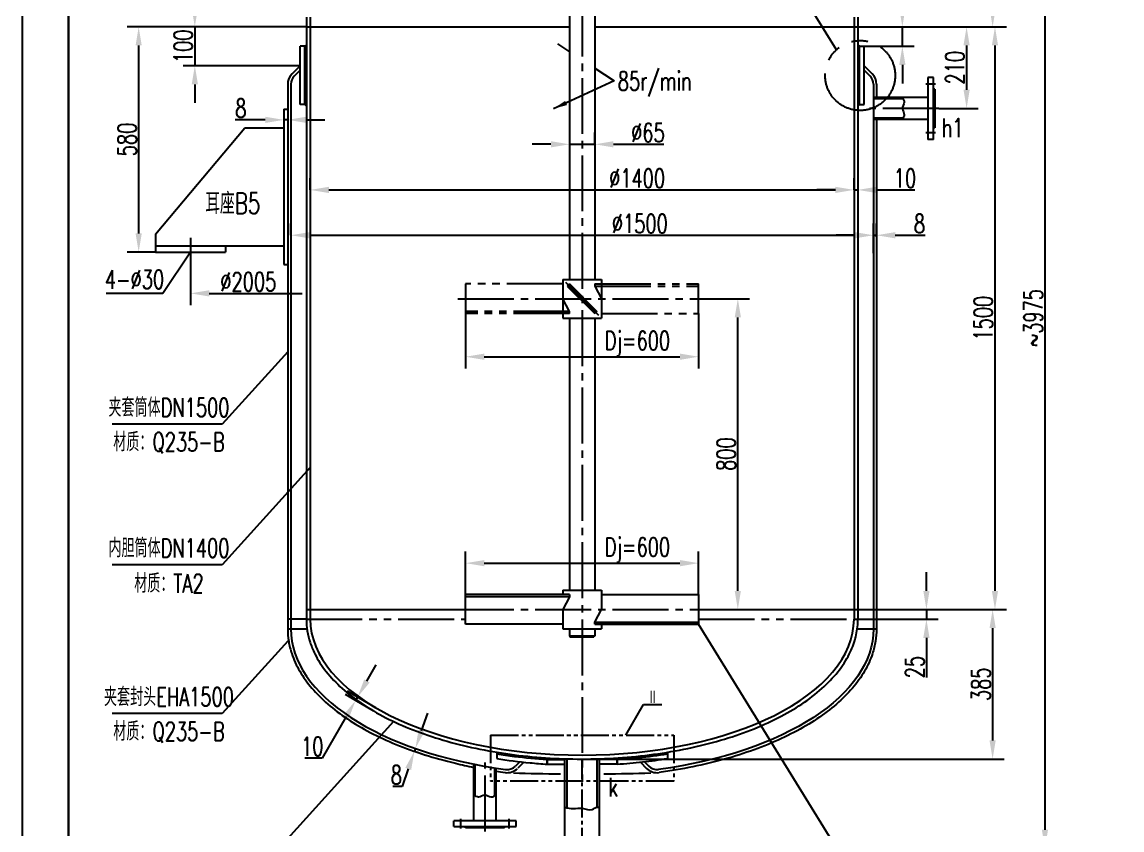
# Model space of a CAD drawing. Header units: millimetres. Extents: x -609 to 19506, y -219 to 17861.
# Drawn here: x 5438 to 8270, y 3017 to 5097 of the extents above; entities that cross this region are included whole.
import ezdxf
from ezdxf.enums import TextEntityAlignment as Align

# ---------------------------------------------------------------- set-up
doc = ezdxf.new("R2010")
doc.units = ezdxf.units.MM
doc.header["$LTSCALE"] = 120
doc.header["$PDMODE"] = 3
for name, pattern in [('CENT1', [3.35, 2.4, -0.3, 0.35, -0.3]), ('CENT2', [0.82, 0.6, -0.07, 0.08, -0.07]), ('CENTER', [1.66, 1.2, -0.15, 0.16, -0.15]), ('PHAN1', [4, 2.4, -0.3, 0.35, -0.3, 0.35, -0.3]), ('PHAN2', [0.97, 0.6, -0.07, 0.08, -0.07, 0.08, -0.07]), ('PHANTOM', [1.97, 1.2, -0.15, 0.16, -0.15, 0.16, -0.15])]:
    doc.linetypes.add(name, pattern=pattern)
for name, color, linetype in [('3', 6, 'Continuous'), ('4', 5, 'Continuous'), ('A', 2, 'Continuous'), ('B', 7, 'Continuous'), ('C', 1, 'CENTER'), ('C1', 1, 'CENT1'), ('C2', 1, 'CENT2'), ('D', 4, 'PHANTOM'), ('D1', 4, 'PHAN1'), ('D2', 4, 'PHAN2')]:
    doc.layers.add(name, color=color, linetype=linetype)
doc.styles.add('HZ', font='txt', dxfattribs={"width": 0.7, "bigfont": 'hztxt'})
doc.dimstyles.new('ISO-25', dxfattribs={"dimtxt": 2.5, "dimasz": 2.5, "dimexe": 1.25, "dimexo": 0.625, "dimtad": 1, "dimdsep": 46, "dimtxsty": 'Standard', "dimcen": 2.5, "dimadec": 0, "dimazin": 0, "dimtfac": 1, "dimtmove": 0, "dimatfit": 3, "dimfxl": 0, "dimarcsym": 0})

# ---------------------------------------------------------------- blocks, each defined once
blk = doc.blocks.new('*D89')
at = {"layer": 'B', "color": 0, "lineweight": -2}
for p, q in [((5883.1, 5132.4), (5883.1, 5180.4)), ((6170.2, 5084.4), (5853.1, 5084.4)), ((5883.1, 5084.4), (5883.1, 4984.4)), ((6154.2, 4984.4), (5853.1, 4984.4)), ((5883.1, 4936.4), (5883.1, 4888.4))]:
    blk.add_line(p, q, dxfattribs=at)
at = {"layer": 'B', "color": 0}
for points in [[(5875.1, 5132.4), (5891.1, 5132.4), (5883.1, 5084.4)], [(5875.1, 4936.4), (5891.1, 4936.4), (5883.1, 4984.4)]]:
    blk.add_solid(points, dxfattribs=at)
at = {"layer": 'Defpoints', "color": 0}
for p in [(6170.2, 5084.4), (5883.1, 4984.4), (6154.2, 4984.4)]:
    blk.add_point(p, dxfattribs=at)
at = {"layer": 'B', "color": 0, "insert": (5853.1, 5034.4), "char_height": 48, "attachment_point": 5, "rotation": 90, "style": 'HZ'}
blk.add_mtext('100', dxfattribs=at)
blk = doc.blocks.new('*D82')
at = {"layer": 'B', "color": 0, "lineweight": -2}
for p, q in [((7200.2, 4384.4), (7311.1, 4384.4)), ((7281.1, 3632.4), (7281.1, 4336.4)), ((7200.2, 3584.4), (7311.1, 3584.4))]:
    blk.add_line(p, q, dxfattribs=at)
at = {"layer": 'B', "color": 0}
for points in [[(7273.1, 4336.4), (7289.1, 4336.4), (7281.1, 4384.4)], [(7273.1, 3632.4), (7289.1, 3632.4), (7281.1, 3584.4)]]:
    blk.add_solid(points, dxfattribs=at)
at = {"layer": 'Defpoints', "color": 0}
for p in [(7200.2, 4384.4), (7281.1, 4384.4), (7200.2, 3584.4)]:
    blk.add_point(p, dxfattribs=at)
at = {"layer": 'B', "color": 0, "insert": (7251.1, 3984.4), "char_height": 48, "attachment_point": 5, "rotation": 90, "style": 'HZ'}
blk.add_mtext('800', dxfattribs=at)
blk = doc.blocks.new('*D83')
at = {"layer": 'B', "color": 0, "lineweight": -2}
for p, q in [((6005.2, 5084.4), (5708.5, 5084.4)), ((5738.5, 5036.4), (5738.5, 4552.4)), ((5782.2, 4504.4), (5708.5, 4504.4))]:
    blk.add_line(p, q, dxfattribs=at)
at = {"layer": 'B', "color": 0}
for points in [[(5730.5, 5036.4), (5746.5, 5036.4), (5738.5, 5084.4)], [(5730.5, 4552.4), (5746.5, 4552.4), (5738.5, 4504.4)]]:
    blk.add_solid(points, dxfattribs=at)
at = {"layer": 'Defpoints', "color": 0}
for p in [(6005.2, 5084.4), (5738.5, 4504.4), (5782.2, 4504.4)]:
    blk.add_point(p, dxfattribs=at)
at = {"layer": 'B', "color": 0, "insert": (5708.5, 4794.4), "char_height": 48, "attachment_point": 5, "rotation": 90, "style": 'HZ'}
blk.add_mtext('580', dxfattribs=at)
blk = doc.blocks.new('*D84')
at = {"layer": 'B', "color": 0, "lineweight": -2}
for p, q in [((7590.2, 5084.4), (7900.1, 5084.4)), ((7870.1, 5036.4), (7870.1, 4922.4)), ((7798.2, 4874.4), (7900.1, 4874.4))]:
    blk.add_line(p, q, dxfattribs=at)
at = {"layer": 'B', "color": 0}
for points in [[(7862.1, 5036.4), (7878.1, 5036.4), (7870.1, 5084.4)], [(7862.1, 4922.4), (7878.1, 4922.4), (7870.1, 4874.4)]]:
    blk.add_solid(points, dxfattribs=at)
at = {"layer": 'Defpoints', "color": 0}
for p in [(7590.2, 5084.4), (7798.2, 4874.4), (7870.1, 4874.4)]:
    blk.add_point(p, dxfattribs=at)
at = {"layer": 'B', "color": 0, "insert": (7840.1, 4979.4), "char_height": 48, "attachment_point": 5, "rotation": 90, "style": 'HZ'}
blk.add_mtext('210', dxfattribs=at)
blk = doc.blocks.new('*D86')
at = {"layer": 'B', "color": 0, "lineweight": -2}
for p, q in [((6580.2, 3622.6), (6580.2, 3733.7)), ((7180.2, 3622.6), (7180.2, 3733.7)), ((6628.2, 3703.7), (7132.2, 3703.7))]:
    blk.add_line(p, q, dxfattribs=at)
at = {"layer": 'B', "color": 0}
for points in [[(6628.2, 3711.7), (6628.2, 3695.7), (6580.2, 3703.7)], [(7132.2, 3711.7), (7132.2, 3695.7), (7180.2, 3703.7)]]:
    blk.add_solid(points, dxfattribs=at)
at = {"layer": 'Defpoints', "color": 0}
for p in [(7180.2, 3703.7), (6580.2, 3622.6), (7180.2, 3622.6)]:
    blk.add_point(p, dxfattribs=at)
at = {"layer": 'B', "color": 0, "insert": (7022.5, 3737.3), "char_height": 48, "attachment_point": 5, "style": 'HZ'}
blk.add_mtext('Dj=600', dxfattribs=at)
blk = doc.blocks.new('*D54')
at = {"layer": 'B', "color": 0, "lineweight": -2}
for p, q in [((6580.2, 4346.2), (6580.2, 4205.1)), ((7180.2, 4346.2), (7180.2, 4205.1)), ((6628.2, 4235.1), (7132.2, 4235.1))]:
    blk.add_line(p, q, dxfattribs=at)
at = {"layer": 'B', "color": 0}
for points in [[(6628.2, 4243.1), (6628.2, 4227.1), (6580.2, 4235.1)], [(7132.2, 4243.1), (7132.2, 4227.1), (7180.2, 4235.1)]]:
    blk.add_solid(points, dxfattribs=at)
at = {"layer": 'Defpoints', "color": 0}
for p in [(6580.2, 4346.2), (7180.2, 4346.2), (7180.2, 4235.1)]:
    blk.add_point(p, dxfattribs=at)
at = {"layer": 'B', "color": 0, "insert": (7022.5, 4268.6), "char_height": 48, "attachment_point": 5, "style": 'HZ'}
blk.add_mtext('Dj=600', dxfattribs=at)
blk = doc.blocks.new('*D87')
at = {"layer": 'B', "color": 0, "lineweight": -2}
for p, q in [((6180.2, 4664.6), (6180.2, 4694.6)), ((7580.2, 4664.6), (7580.2, 4694.6)), ((6228.2, 4664.6), (7532.2, 4664.6))]:
    blk.add_line(p, q, dxfattribs=at)
at = {"layer": 'B', "color": 0}
for points in [[(6228.2, 4672.6), (6228.2, 4656.6), (6180.2, 4664.6)], [(7532.2, 4672.6), (7532.2, 4656.6), (7580.2, 4664.6)]]:
    blk.add_solid(points, dxfattribs=at)
at = {"layer": 'Defpoints', "color": 0}
for p in [(6180.2, 4664.6), (7580.2, 4664.6), (7580.2, 4664.6)]:
    blk.add_point(p, dxfattribs=at)
at = {"layer": 'B', "color": 0, "insert": (7021.8, 4694.6), "char_height": 48, "attachment_point": 5, "style": 'HZ'}
blk.add_mtext('%%c1400', dxfattribs=at)
blk = doc.blocks.new('*D55')
at = {"layer": 'B', "color": 0, "lineweight": -2}
for p, q in [((6130.2, 4547.9), (6130.2, 4577.9)), ((7630.2, 4547.9), (7630.2, 4577.9)), ((6178.2, 4547.9), (7582.2, 4547.9))]:
    blk.add_line(p, q, dxfattribs=at)
at = {"layer": 'B', "color": 0}
for points in [[(6178.2, 4555.9), (6178.2, 4539.9), (6130.2, 4547.9)], [(7582.2, 4555.9), (7582.2, 4539.9), (7630.2, 4547.9)]]:
    blk.add_solid(points, dxfattribs=at)
at = {"layer": 'Defpoints', "color": 0}
for p in [(6130.2, 4547.9), (7630.2, 4547.9), (7630.2, 4547.9)]:
    blk.add_point(p, dxfattribs=at)
at = {"layer": 'B', "color": 0, "insert": (7028.7, 4577.9), "char_height": 48, "attachment_point": 5, "style": 'HZ'}
blk.add_mtext('%%c1500', dxfattribs=at)
blk = doc.blocks.new('*D56')
at = {"layer": 'B', "color": 0, "lineweight": -2}
for p, q in [((7630.2, 4501.8), (7630.2, 4577.9)), ((7638.2, 4543.5), (7638.2, 4577.9)), ((7582.2, 4547.9), (7534.2, 4547.9)), ((7630.2, 4547.9), (7638.2, 4547.9)), ((7686.2, 4547.9), (7763.7, 4547.9))]:
    blk.add_line(p, q, dxfattribs=at)
at = {"layer": 'B', "color": 0}
for points in [[(7582.2, 4555.9), (7582.2, 4539.9), (7630.2, 4547.9)], [(7686.2, 4555.9), (7686.2, 4539.9), (7638.2, 4547.9)]]:
    blk.add_solid(points, dxfattribs=at)
at = {"layer": 'Defpoints', "color": 0}
for p in [(7638.2, 4547.9), (7638.2, 4543.5), (7630.2, 4501.8)]:
    blk.add_point(p, dxfattribs=at)
at = {"layer": 'B', "color": 0, "insert": (7748.9, 4577.9), "char_height": 48, "attachment_point": 5, "style": 'HZ'}
blk.add_mtext('8', dxfattribs=at)
blk = doc.blocks.new('*D88')
at = {"layer": 'B', "color": 0, "lineweight": -2}
for p, q in [((7900.1, 5084.4), (7973.1, 5084.4)), ((7943.1, 5036.4), (7943.1, 3632.4)), ((7590.2, 3584.4), (7973.1, 3584.4))]:
    blk.add_line(p, q, dxfattribs=at)
at = {"layer": 'B', "color": 0}
for points in [[(7935.1, 5036.4), (7951.1, 5036.4), (7943.1, 5084.4)], [(7935.1, 3632.4), (7951.1, 3632.4), (7943.1, 3584.4)]]:
    blk.add_solid(points, dxfattribs=at)
at = {"layer": 'Defpoints', "color": 0}
for p in [(7900.1, 5084.4), (7590.2, 3584.4), (7943.1, 3584.4)]:
    blk.add_point(p, dxfattribs=at)
at = {"layer": 'B', "color": 0, "insert": (7913.1, 4334.4), "char_height": 48, "attachment_point": 5, "rotation": 90, "style": 'HZ'}
blk.add_mtext('1500', dxfattribs=at)
blk = doc.blocks.new('*D72')
at = {"layer": 'B', "color": 0, "lineweight": -2}
for p, q in [((6880.2, 5475.4), (7967.1, 5475.4)), ((7937.1, 5132.4), (7937.1, 5427.4)), ((7590.2, 5084.4), (7967.1, 5084.4))]:
    blk.add_line(p, q, dxfattribs=at)
at = {"layer": 'B', "color": 0}
for points in [[(7929.1, 5427.4), (7945.1, 5427.4), (7937.1, 5475.4)], [(7929.1, 5132.4), (7945.1, 5132.4), (7937.1, 5084.4)]]:
    blk.add_solid(points, dxfattribs=at)
at = {"layer": 'Defpoints', "color": 0}
for p in [(6880.2, 5475.4), (7937.1, 5475.4), (7590.2, 5084.4)]:
    blk.add_point(p, dxfattribs=at)
at = {"layer": 'B', "color": 0, "insert": (7907.1, 5279.9), "char_height": 48, "attachment_point": 5, "rotation": 90, "style": 'HZ'}
blk.add_mtext('391', dxfattribs=at)
blk = doc.blocks.new('*D73')
at = {"layer": 'B', "color": 0, "lineweight": -2}
for p, q in [((7590.2, 3584.4), (7967.1, 3584.4)), ((7937.1, 3536.4), (7937.1, 3247.4)), ((6880.2, 3199.4), (7967.1, 3199.4))]:
    blk.add_line(p, q, dxfattribs=at)
at = {"layer": 'B', "color": 0}
for points in [[(7929.1, 3536.4), (7945.1, 3536.4), (7937.1, 3584.4)], [(7929.1, 3247.4), (7945.1, 3247.4), (7937.1, 3199.4)]]:
    blk.add_solid(points, dxfattribs=at)
at = {"layer": 'Defpoints', "color": 0}
for p in [(7590.2, 3584.4), (6880.2, 3199.4), (7937.1, 3199.4)]:
    blk.add_point(p, dxfattribs=at)
at = {"layer": 'B', "color": 0, "insert": (7907.1, 3391.9), "char_height": 48, "attachment_point": 5, "rotation": 90, "style": 'HZ'}
blk.add_mtext('385', dxfattribs=at)
blk = doc.blocks.new('*D74')
at = {"layer": 'B', "color": 0, "lineweight": -2}
for p, q in [((7766.6, 3632.4), (7766.6, 3680.4)), ((7596.2, 3584.4), (7796.6, 3584.4)), ((7766.6, 3584.4), (7766.6, 3559.4)), ((7638.2, 3559.4), (7796.6, 3559.4)), ((7766.6, 3511.4), (7766.6, 3409.1))]:
    blk.add_line(p, q, dxfattribs=at)
at = {"layer": 'B', "color": 0}
for points in [[(7758.6, 3632.4), (7774.6, 3632.4), (7766.6, 3584.4)], [(7758.6, 3511.4), (7774.6, 3511.4), (7766.6, 3559.4)]]:
    blk.add_solid(points, dxfattribs=at)
at = {"layer": 'Defpoints', "color": 0}
for p in [(7596.2, 3584.4), (7638.2, 3559.4), (7766.6, 3559.4)]:
    blk.add_point(p, dxfattribs=at)
at = {"layer": 'B', "color": 0, "insert": (7736.6, 3436.2), "char_height": 48, "attachment_point": 5, "rotation": 90, "style": 'HZ'}
blk.add_mtext('25', dxfattribs=at)
blk = doc.blocks.new('*D77')
at = {"layer": 'B', "color": 0, "lineweight": -2}
for p, q in [((6326.2, 3400.3), (6350.3, 3441.8)), ((6349.2, 3331.4), (6276.1, 3373.9)), ((6344.2, 3322.7), (6271.1, 3365.3)), ((6302, 3358.8), (6297, 3350.2)), ((6272.8, 3308.7), (6210.6, 3201.9)), ((6210.6, 3201.9), (6166.1, 3201.9))]:
    blk.add_line(p, q, dxfattribs=at)
at = {"layer": 'B', "color": 0}
for points in [[(6319.2, 3404.3), (6333.1, 3396.3), (6302, 3358.8)], [(6265.9, 3312.7), (6279.7, 3304.7), (6297, 3350.2)]]:
    blk.add_solid(points, dxfattribs=at)
at = {"layer": 'Defpoints', "color": 0}
for p in [(6297, 3350.2), (6344.2, 3322.7), (6349.2, 3331.4)]:
    blk.add_point(p, dxfattribs=at)
at = {"layer": 'B', "color": 0, "insert": (6185.3, 3231.9), "char_height": 48, "attachment_point": 5, "style": 'HZ'}
blk.add_mtext('10', dxfattribs=at)
blk = doc.blocks.new('*D78')
at = {"layer": 'B', "color": 0, "lineweight": -2}
for p, q in [((6466.8, 3272.2), (6482.6, 3317.5)), ((6451, 3226.9), (6448.3, 3219.3)), ((6448.3, 3219.3), (6476.7, 3209.5)), ((6451, 3226.9), (6479.3, 3217)), ((6432.5, 3174), (6416.7, 3128.7)), ((6416.7, 3128.7), (6393.3, 3128.7))]:
    blk.add_line(p, q, dxfattribs=at)
at = {"layer": 'B', "color": 0}
for points in [[(6459.2, 3274.8), (6474.3, 3269.6), (6451, 3226.9)], [(6425, 3176.7), (6440.1, 3171.4), (6448.3, 3219.3)]]:
    blk.add_solid(points, dxfattribs=at)
at = {"layer": 'Defpoints', "color": 0}
for p in [(6448.3, 3219.3), (6448.3, 3219.3), (6451, 3226.9)]:
    blk.add_point(p, dxfattribs=at)
at = {"layer": 'B', "color": 0, "insert": (6402, 3158.7), "char_height": 48, "attachment_point": 5, "style": 'HZ'}
blk.add_mtext('8', dxfattribs=at)
blk = doc.blocks.new('*D79')
at = {"layer": 'B', "color": 0, "lineweight": -2}
for p, q in [((6112.2, 4872.4), (6112.2, 4815)), ((6122.2, 4872.4), (6122.2, 4815)), ((6064.2, 4845), (5986.8, 4845)), ((6122.2, 4845), (6112.2, 4845)), ((6170.2, 4845), (6218.2, 4845))]:
    blk.add_line(p, q, dxfattribs=at)
at = {"layer": 'B', "color": 0}
for points in [[(6064.2, 4853), (6064.2, 4837), (6112.2, 4845)], [(6170.2, 4853), (6170.2, 4837), (6122.2, 4845)]]:
    blk.add_solid(points, dxfattribs=at)
at = {"layer": 'Defpoints', "color": 0}
for p in [(6112.2, 4872.4), (6122.2, 4872.4), (6122.2, 4845)]:
    blk.add_point(p, dxfattribs=at)
at = {"layer": 'B', "color": 0, "insert": (6001.5, 4875), "char_height": 48, "attachment_point": 5, "style": 'HZ'}
blk.add_mtext('8', dxfattribs=at)
blk = doc.blocks.new('*D53')
at = {"layer": 'B', "color": 0, "lineweight": -2}
for p, q in [((6912.7, 4782), (6912.7, 4812)), ((6799.7, 4782), (6751.7, 4782)), ((6847.7, 4783.4), (6847.7, 4752)), ((6847.7, 4782), (6912.7, 4782)), ((6960.7, 4782), (7090.4, 4782))]:
    blk.add_line(p, q, dxfattribs=at)
at = {"layer": 'B', "color": 0}
for points in [[(6799.7, 4790), (6799.7, 4774), (6847.7, 4782)], [(6960.7, 4790), (6960.7, 4774), (6912.7, 4782)]]:
    blk.add_solid(points, dxfattribs=at)
at = {"layer": 'Defpoints', "color": 0}
for p in [(6847.7, 4783.4), (6912.7, 4782), (6912.7, 4782)]:
    blk.add_point(p, dxfattribs=at)
at = {"layer": 'B', "color": 0, "insert": (7049.6, 4812), "char_height": 48, "attachment_point": 5, "style": 'HZ'}
blk.add_mtext('%%C65', dxfattribs=at)
blk = doc.blocks.new('*D51')
at = {"layer": 'B', "color": 0, "lineweight": -2}
for p, q in [((6970.9, 6659), (8101.8, 6659)), ((8071.8, 6611), (8071.8, 3017.4)), ((6946.2, 2969.4), (8101.8, 2969.4))]:
    blk.add_line(p, q, dxfattribs=at)
at = {"layer": 'B', "color": 0}
for points in [[(8063.8, 6611), (8079.8, 6611), (8071.8, 6659)], [(8063.8, 3017.4), (8079.8, 3017.4), (8071.8, 2969.4)]]:
    blk.add_solid(points, dxfattribs=at)
at = {"layer": 'Defpoints', "color": 0}
for p in [(6970.9, 6659), (6946.2, 2969.4), (8071.8, 2969.4)]:
    blk.add_point(p, dxfattribs=at)
at = {"layer": 'B', "color": 0, "insert": (8041.8, 4334.4), "char_height": 48, "attachment_point": 5, "rotation": 90, "style": 'HZ'}
blk.add_mtext('~3975', dxfattribs=at)
blk = doc.blocks.new('*D70')
at = {"layer": 'B', "color": 0, "lineweight": -2}
for p, q in [((7580.2, 4694.6), (7580.2, 4634.6)), ((7590.2, 4694.6), (7590.2, 4634.6)), ((7532.2, 4664.6), (7484.2, 4664.6)), ((7580.2, 4664.6), (7590.2, 4664.6)), ((7638.2, 4664.6), (7736.8, 4664.6))]:
    blk.add_line(p, q, dxfattribs=at)
at = {"layer": 'B', "color": 0}
for points in [[(7532.2, 4672.6), (7532.2, 4656.6), (7580.2, 4664.6)], [(7638.2, 4672.6), (7638.2, 4656.6), (7590.2, 4664.6)]]:
    blk.add_solid(points, dxfattribs=at)
at = {"layer": 'Defpoints', "color": 0}
for p in [(7580.2, 4694.6), (7590.2, 4694.6), (7590.2, 4664.6)]:
    blk.add_point(p, dxfattribs=at)
at = {"layer": 'B', "color": 0, "insert": (7711.5, 4694.6), "char_height": 48, "attachment_point": 5, "style": 'HZ'}
blk.add_mtext('10', dxfattribs=at)
blk = doc.blocks.new('*D50')
at = {"layer": 'B', "color": 0, "lineweight": -2}
for p, q in [((7704.7, 5132.4), (7704.7, 5234.7)), ((7590.2, 5084.4), (7734.7, 5084.4)), ((7704.7, 5034.4), (7704.7, 5084.4)), ((7606.2, 5034.4), (7734.7, 5034.4)), ((7704.7, 4986.4), (7704.7, 4938.4))]:
    blk.add_line(p, q, dxfattribs=at)
at = {"layer": 'B', "color": 0}
for points in [[(7696.7, 5132.4), (7712.7, 5132.4), (7704.7, 5084.4)], [(7696.7, 4986.4), (7712.7, 4986.4), (7704.7, 5034.4)]]:
    blk.add_solid(points, dxfattribs=at)
at = {"layer": 'Defpoints', "color": 0}
for p in [(7590.2, 5084.4), (7606.2, 5034.4), (7704.7, 5034.4)]:
    blk.add_point(p, dxfattribs=at)
at = {"layer": 'B', "color": 0, "insert": (7674.7, 5207.5), "char_height": 48, "attachment_point": 5, "rotation": 90, "style": 'HZ'}
blk.add_mtext('50', dxfattribs=at)

msp = doc.modelspace()

# ---------------------------------------------------------------- hatches: boundary and pattern name
at = {"layer": 'B'}
for points in [[(6166.094, 5034.392), (6170.233, 5034.392), (6170.233, 5038.531)], [(7594.372, 5034.392), (7590.233, 5034.392), (7590.233, 5038.531)], [(6166.094, 4884.392), (6170.233, 4884.392), (6170.233, 4880.253)], [(7594.372, 4884.392), (7590.233, 4884.392), (7590.233, 4880.253)]]:
    msp.add_hatch(color=256, dxfattribs=at).paths.add_polyline_path(points)

# ---------------------------------------------------------------- linework, layer by layer
at = {"color": 0, "linetype": 'ByBlock'}
msp.add_line((6962.641, 4945.134), (6806.483, 4873.605), dxfattribs=at)
msp.add_solid([(6836.504, 4893.91), (6841.467, 4883.076), (6806.483, 4873.605)], dxfattribs=at)
at = {"layer": '3'}
msp.add_lwpolyline([(5438.137, 7128), (5438.137, 0), (10478.137, 0), (10478.137, 7128)], close=True, dxfattribs=at)
at = {"layer": '4', "const_width": 6}
msp.add_lwpolyline([(5558.137, 7008), (5558.137, 120), (10358.137, 120), (10358.137, 7008)], close=True, dxfattribs=at)
at = {"layer": 'A'}
for p, q in [((6847.733, 5508.582), (6847.733, 4434.392)), ((6912.733, 5508.086), (6912.733, 4434.392)), ((6170.233, 5109.392), (6170.233, 3559.392)), ((6180.233, 5109.392), (6180.233, 3559.392)), ((7580.233, 5109.392), (7580.233, 3559.392)), ((7590.233, 5109.392), (7590.233, 3559.392)), ((6170.233, 5084.392), (6847.733, 5084.392)), ((6912.733, 5084.392), (7590.233, 5084.392)), ((6170.233, 5034.392), (6154.233, 5034.392)), ((6154.233, 4884.392), (6154.233, 5034.392)), ((6166.233, 4884.392), (6166.233, 5034.392)), ((7590.233, 5034.392), (7606.233, 5034.392)), ((7594.233, 4884.392), (7594.233, 5034.392)), ((7606.233, 4884.392), (7606.233, 5034.392)), ((6154.233, 4984.392), (6133.363, 4963.522)), ((6154.233, 4973.078), (6139.02, 4957.865)), ((6154.233, 4973.078), (6139.02, 4957.865)), ((7606.233, 4984.392), (7627.103, 4963.522)), ((7606.233, 4973.078), (7621.446, 4957.865)), ((6122.233, 4936.652), (6122.233, 3534.392)), ((6130.233, 4936.652), (6130.233, 3534.392)), ((7630.233, 4936.652), (7630.233, 3534.392)), ((7638.233, 4936.652), (7638.233, 4902.892)), ((7770.233, 4954.392), (7770.233, 4794.392)), ((7785.233, 4954.392), (7770.233, 4954.392)), ((7785.233, 4794.392), (7785.233, 4954.392)), ((7770.233, 4902.892), (7630.233, 4902.892)), ((7788.233, 4924.392), (7785.233, 4924.392)), ((7788.233, 4924.392), (7788.233, 4824.392)), ((6112.233, 4872.392), (6112.233, 4472.392)), ((6112.233, 4872.392), (6122.233, 4872.392)), ((6170.233, 4884.392), (6154.233, 4884.392)), ((7590.233, 4884.392), (7606.233, 4884.392)), ((7706.518, 4899.392), (7630.233, 4899.392)), ((7706.608, 4849.392), (7630.233, 4849.392)), ((7770.233, 4845.892), (7630.233, 4845.892)), ((7638.233, 4845.892), (7638.233, 3534.392)), ((5782.233, 4550.392), (6012.233, 4824.392)), ((6012.233, 4824.392), (6112.233, 4824.392)), ((7788.233, 4824.392), (7785.233, 4824.392)), ((7785.233, 4794.392), (7770.233, 4794.392)), ((5782.233, 4550.392), (5782.233, 4504.392)), ((5782.233, 4520.392), (6112.233, 4520.392)), ((5782.233, 4504.392), (5962.233, 4504.392)), ((5962.233, 4520.392), (5962.233, 4504.392)), ((6112.233, 4472.392), (6122.233, 4472.392)), ((6830.233, 4434.392), (6830.233, 4334.392)), ((6830.233, 4434.392), (6930.233, 4434.392)), ((6847.706, 4422.576), (6842.049, 4416.919)), ((6847.706, 4422.576), (6918.417, 4351.865)), ((6930.233, 4434.392), (6930.233, 4334.392)), ((6842.049, 4416.919), (6912.76, 4346.208)), ((6830.233, 4334.392), (6930.233, 4334.392)), ((6847.733, 4334.392), (6847.733, 3634.392)), ((6912.733, 4334.392), (6912.733, 3634.392)), ((6918.417, 4351.865), (6912.76, 4346.208)), ((6830.233, 3634.392), (6830.233, 3622.576)), ((6830.233, 3634.392), (6930.233, 3634.392)), ((6930.233, 3634.392), (6930.233, 3584.392)), ((6847.706, 3622.576), (6580.233, 3622.576)), ((6580.233, 3546.208), (6580.233, 3622.576)), ((6847.706, 3616.919), (6580.233, 3616.919)), ((6847.706, 3616.919), (6830.233, 3584.392)), ((6847.706, 3622.576), (6847.706, 3616.919)), ((6930.233, 3622.576), (7180.233, 3622.576)), ((7180.233, 3622.576), (7180.233, 3546.208)), ((6170.233, 3584.392), (6580.233, 3584.392)), ((6830.233, 3584.392), (6830.233, 3534.392)), ((6912.76, 3551.865), (6930.233, 3584.392)), ((7180.233, 3584.392), (7590.233, 3584.392)), ((6170.233, 3559.392), (6122.233, 3559.392)), ((6830.233, 3546.208), (6580.233, 3546.208)), ((6912.76, 3551.865), (7180.233, 3551.865)), ((6912.76, 3546.208), (6912.76, 3551.865)), ((6912.76, 3546.208), (7180.233, 3546.208)), ((6930.233, 3546.208), (6930.233, 3534.392)), ((7590.233, 3559.392), (7638.233, 3559.392)), ((6830.233, 3534.392), (6930.233, 3534.392)), ((6847.733, 3534.392), (6847.733, 3516.392)), ((6847.733, 3516.392), (6849.733, 3514.392)), ((6847.733, 3516.392), (6912.733, 3516.392)), ((6849.733, 3514.392), (6910.733, 3514.392)), ((6912.733, 3516.392), (6910.733, 3514.392)), ((6912.733, 3534.392), (6912.733, 3516.392)), ((6660.233, 3216.992), (6660.233, 3200.781)), ((6790.233, 3202.276), (6790.233, 3186.244)), ((6970.233, 3202.276), (6970.233, 3186.244)), ((7100.233, 3216.994), (7100.233, 3200.781)), ((6601.733, 3040.715), (6601.733, 3186.205)), ((6605.233, 3104.341), (6605.233, 3185.51)), ((6630.233, 3172.715), (6630.233, 3172.715)), ((6655.233, 3104.431), (6655.233, 3176.665)), ((6658.733, 3040.715), (6658.733, 3176.119)), ((6720.053, 3192.504), (6708.606, 3181.057)), ((6730.233, 3191.37), (6714.489, 3175.626)), ((6790.233, 3186.244), (6790.233, 3199.392)), ((6790.233, 3198.268), (6835.733, 3198.268)), ((6790.233, 3186.244), (6835.733, 3186.244)), ((6835.733, 2989.392), (6835.733, 3199.392)), ((6841.733, 3073.849), (6841.733, 3199.392)), ((6918.733, 3075.234), (6918.733, 3199.392)), ((6924.733, 2989.392), (6924.733, 3199.392)), ((6970.233, 3198.267), (6924.733, 3198.268)), ((6970.233, 3186.244), (6924.733, 3186.244)), ((6970.233, 3186.244), (6970.233, 3199.392)), ((7030.233, 3191.369), (7046.203, 3175.4)), ((7040.413, 3192.504), (7051.86, 3181.057)), ((6710.233, 3040.715), (6550.233, 3040.715)), ((6550.233, 3025.715), (6550.233, 3040.715)), ((6710.233, 3025.715), (6710.233, 3040.715)), ((6550.233, 3025.715), (6710.233, 3025.715)), ((6580.233, 3022.715), (6580.233, 3025.715)), ((6680.233, 3022.715), (6580.233, 3022.715)), ((6680.233, 3022.715), (6680.233, 3025.715))]:
    msp.add_line(p, q, dxfattribs=at)
for centre, radius, start, end in [((6160.233, 4936.652), 38, 135, 180), ((6160.233, 4936.652), 30, 135, 180), ((7600.233, 4936.652), 30, 360, 45), ((7600.233, 4936.652), 38, 0, 45), ((6687.393, 3202.27), 38, 262.253811, 315), ((6687.393, 3202.27), 30, 262.253811, 315), ((7073.073, 3202.27), 38, 225, 277.746189), ((7073.073, 3202.27), 30, 225, 277.746189), ((6829.007, 6862.729), 3701.235, 268.060444, 269.930862), ((6931.46, 6862.729), 3701.235, 270.069138, 271.939556)]:
    msp.add_arc(centre, radius, start, end, dxfattribs=at)
for centre, major_axis, end_param in [((6880.233, 3559.392), (-700, 0), 3.14159265), ((6880.233, 3534.392), (-750, 0), 1.30517238)]:
    msp.add_ellipse(centre, major_axis=major_axis, ratio=0.5, start_param=0, end_param=end_param, dxfattribs=at)
at = {"layer": 'A', "extrusion": (0, 0, -1)}
msp.add_ellipse((6880.233, 3534.392), major_axis=(750, 0), ratio=0.5, start_param=0, end_param=1.30517238, dxfattribs=at)
at = {"layer": 'A'}
for points, knots in [([(6170.233, 3559.392), (6170.233, 3549.355), (6171.051, 3539.318), (6174.31, 3519.341), (6176.75, 3509.401), (6183.219, 3489.707), (6187.246, 3479.953), (6199.854, 3454.647), (6209.706, 3439.309), (6233.242, 3409.562), (6246.926, 3395.151), (6277.854, 3367.458), (6295.098, 3354.175), (6332.839, 3328.926), (6353.336, 3316.96), (6397.231, 3294.524), (6420.629, 3284.053), (6469.927, 3264.77), (6495.827, 3255.958), (6549.684, 3240.133), (6577.642, 3233.12), (6635.137, 3221.008), (6664.674, 3215.91), (6724.817, 3207.71), (6755.424, 3204.61), (6817.179, 3200.459), (6848.328, 3199.409), (6910.63, 3199.375), (6941.783, 3200.393), (7003.556, 3204.477), (7034.175, 3207.545), (7094.353, 3215.68), (7123.911, 3220.747), (7181.457, 3232.797), (7209.444, 3239.779), (7263.368, 3255.547), (7289.304, 3264.331), (7338.683, 3283.56), (7362.124, 3294.005), (7406.113, 3316.394), (7426.66, 3328.337), (7464.505, 3353.543), (7481.805, 3366.806), (7512.847, 3394.463), (7526.591, 3408.857), (7550.25, 3438.575), (7560.166, 3453.899), (7574.588, 3482.582), (7579.725, 3495.834), (7587.068, 3522.629), (7589.273, 3536.172), (7590.149, 3552.959), (7590.233, 3556.176), (7590.233, 3559.392)], [0, 0, 0, 0, 0.08138329, 0.08138329, 0.16276657, 0.16276657, 0.24414986, 0.24414986, 0.37670752, 0.37670752, 0.50926519, 0.50926519, 0.64182286, 0.64182286, 0.77438052, 0.77438052, 0.90693819, 0.90693819, 1.03949585, 1.03949585, 1.17205352, 1.17205352, 1.30461118, 1.30461118, 1.43716885, 1.43716885, 1.56972651, 1.56972651, 1.70228418, 1.70228418, 1.83484184, 1.83484184, 1.96739951, 1.96739951, 2.09995717, 2.09995717, 2.23251484, 2.23251484, 2.3650725, 2.3650725, 2.49763017, 2.49763017, 2.63018783, 2.63018783, 2.7627455, 2.7627455, 2.89530316, 2.89530316, 3.00540875, 3.00540875, 3.11551434, 3.11551434, 3.14159265, 3.14159265, 3.14159265, 3.14159265]), ([(6122.233, 3534.392), (6122.233, 3523.714), (6123.109, 3513.037), (6126.6, 3491.779), (6129.215, 3481.198), (6137.762, 3455.349), (6144.672, 3440.188), (6161.997, 3410.495), (6172.411, 3395.962), (6196.556, 3367.711), (6210.286, 3353.993), (6240.85, 3327.538), (6257.684, 3314.802), (6294.21, 3290.467), (6313.903, 3278.87), (6355.869, 3256.962), (6378.142, 3246.651), (6424.954, 3227.452), (6449.493, 3218.564), (6500.492, 3202.328), (6526.951, 3194.981), (6569.792, 3184.713), (6585.654, 3181.242), (6601.733, 3178.047)], [0, 0, 0, 0, 0.08192597, 0.08192597, 0.16385193, 0.16385193, 0.28384722, 0.28384722, 0.40384251, 0.40384251, 0.5238378, 0.5238378, 0.64383308, 0.64383308, 0.76382837, 0.76382837, 0.88382366, 0.88382366, 1.00381895, 1.00381895, 1.12381423, 1.12381423, 1.19258906, 1.19258906, 1.19258906, 1.19258906]), ([(7638.233, 3534.392), (7638.233, 3523.724), (7637.359, 3513.055), (7633.874, 3491.815), (7631.263, 3481.244), (7622.727, 3455.406), (7615.823, 3440.247), (7598.511, 3410.556), (7588.103, 3396.025), (7563.973, 3367.777), (7550.25, 3354.059), (7519.701, 3327.606), (7502.876, 3314.869), (7466.366, 3290.535), (7446.682, 3278.937), (7404.734, 3257.028), (7382.469, 3246.716), (7335.675, 3227.514), (7311.145, 3218.623), (7260.163, 3202.383), (7233.713, 3195.033), (7179.265, 3181.973), (7151.267, 3176.264), (7108.004, 3168.919), (7093.162, 3166.652), (7078.195, 3164.617)], [0, 0, 0, 0, 0.08185481, 0.08185481, 0.16370963, 0.16370963, 0.28368482, 0.28368482, 0.40366, 0.40366, 0.52363519, 0.52363519, 0.64361037, 0.64361037, 0.76358556, 0.76358556, 0.88356074, 0.88356074, 1.00353593, 1.00353593, 1.12351111, 1.12351111, 1.2434863, 1.2434863, 1.30517238, 1.30517238, 1.30517238, 1.30517238]), ([(6660.233, 3212.939), (6675.314, 3210.471), (6690.556, 3208.257), (6733.678, 3202.774), (6761.847, 3200.09), (6790.233, 3198.268)], [1.254492256, 1.254492256, 1.254492256, 1.254492256, 1.321744576, 1.321744576, 1.443159137, 1.443159137, 1.443159137, 1.443159137]), ([(6660.233, 3200.781), (6688.439, 3196.21), (6717.19, 3192.521), (6760.851, 3188.346), (6775.514, 3187.18), (6790.233, 3186.244)], [1.257344723, 1.257344723, 1.257344723, 1.257344723, 1.381835754, 1.381835754, 1.444244965, 1.444244965, 1.444244965, 1.444244965]), ([(6970.233, 3198.269), (6988.629, 3199.449), (7006.934, 3200.991), (7050.474, 3205.547), (7075.57, 3208.904), (7100.233, 3212.939)], [1.698433637, 1.698433637, 1.698433637, 1.698433637, 1.777117413, 1.777117413, 1.887100339, 1.887100339, 1.887100339, 1.887100339]), ([(6970.233, 3186.244), (6992.286, 3187.647), (7014.213, 3189.565), (7057.607, 3194.419), (7079.073, 3197.352), (7100.233, 3200.781)], [1.697347353, 1.697347353, 1.697347353, 1.697347353, 1.79085412, 1.79085412, 1.88424808, 1.88424808, 1.88424808, 1.88424808])]:
    msp.add_open_spline(points, degree=3, knots=knots, dxfattribs=at)
msp.add_open_spline([(6658.733, 3168.025), (6666.542, 3166.825), (6674.389, 3165.689), (6682.271, 3164.617)], degree=3, dxfattribs=at)
at = {"layer": 'B'}
for p, q in [((7534.881, 5025.298), (7455.174, 5154.813)), ((6170.233, 5038.531), (6166.094, 5034.392)), ((6816.555, 5040.947), (6847.733, 5020.498)), ((7590.233, 5038.531), (7594.372, 5034.392)), ((6912.733, 4977.867), (6962.641, 4945.134)), ((6170.233, 4880.253), (6166.094, 4884.392)), ((7590.233, 4880.253), (7594.372, 4884.392)), ((5872.233, 4504.392), (5800.413, 4398.273)), ((5872.233, 4483.56), (5872.233, 4368.273)), ((5800.413, 4398.273), (5655.251, 4398.273)), ((5920.233, 4398.273), (6159.669, 4398.273)), ((6122.233, 4247.6), (5953.838, 4061.283)), ((5953.838, 4061.283), (5670.489, 4061.283)), ((6180.233, 3950.017), (5953.838, 3699.528)), ((5953.838, 3699.528), (5670.489, 3699.528)), ((7634.772, 2808.595), (7180.233, 3546.208)), ((6122.233, 3502.608), (5953.838, 3316.292)), ((5953.838, 3316.292), (5670.489, 3316.292)), ((6992.917, 3260.682), (7038.356, 3340.235)), ((7038.356, 3340.235), (7085.522, 3340.235)), ((6394.583, 3296.247), (5953.838, 2808.595))]:
    msp.add_line(p, q, dxfattribs=at)
for points in [[(7704.233, 4902.892), (7709.677, 4890.284), (7704.751, 4873.64), (7709.677, 4857.935), (7704.233, 4845.892)], [(6658.733, 3106.715), (6646.125, 3101.272), (6629.482, 3106.197), (6613.776, 3101.272), (6601.733, 3106.715)], [(6835.733, 3075.234), (6857.83, 3071.765), (6880.233, 3072.676), (6906.438, 3069.645), (6918.733, 3075.234), (6924.733, 3075.234)]]:
    msp.add_spline(points, degree=3, dxfattribs=at)
msp.add_solid([(5920.233, 4406.273), (5920.233, 4390.273), (5872.233, 4398.273)], dxfattribs=at)
at = {"layer": 'C'}
for p, q in [((6880.233, 6745.485), (6880.233, 3143.392)), ((7790.233, 4936.892), (7765.233, 4936.892)), ((7798.233, 4874.392), (7620.233, 4874.392)), ((7790.233, 4811.892), (7765.233, 4811.892)), ((6837.807, 4426.818), (6922.66, 4341.966)), ((6560.233, 4384.392), (7200.233, 4384.392)), ((6560.233, 3584.392), (7200.233, 3584.392)), ((6630.233, 3012.715), (6630.233, 3190.715)), ((6567.733, 3020.715), (6567.733, 3045.715)), ((6692.733, 3020.715), (6692.733, 3045.715))]:
    msp.add_line(p, q, dxfattribs=at)
at = {"layer": 'C1'}
msp.add_line((5872.233, 4540.919), (5872.233, 4483.56), dxfattribs=at)
at = {"layer": 'C2'}
msp.add_line((6880.233, 2950.687), (6880.233, 3199.392), dxfattribs=at)
at = {"layer": 'D'}
for p, q in [((6830.233, 4422.576), (6580.233, 4422.576)), ((6580.233, 4422.576), (6580.233, 4346.208)), ((6912.76, 4422.576), (7180.233, 4422.576)), ((6912.76, 4422.576), (6912.76, 4416.919)), ((7180.233, 4346.208), (7180.233, 4422.576)), ((6912.76, 4416.919), (7180.233, 4416.919)), ((6912.76, 4416.919), (6930.233, 4384.392)), ((6847.706, 4351.865), (6830.233, 4384.392)), ((6847.706, 4351.865), (6580.233, 4351.865)), ((6847.706, 4346.208), (6580.233, 4346.208)), ((6847.706, 4346.208), (6847.706, 4351.865)), ((6930.233, 4346.208), (7180.233, 4346.208)), ((6170.233, 3559.392), (6580.233, 3559.392)), ((7180.233, 3559.392), (7590.233, 3559.392)), ((6122.233, 3534.392), (6171.925, 3534.392)), ((7588.541, 3534.392), (7638.233, 3534.392))]:
    msp.add_line(p, q, dxfattribs=at)
at = {"layer": 'D1'}
msp.add_circle((7596.028, 4959.209), 90.037, dxfattribs=at)
at = {"layer": 'D2'}
for p, q in [((6644.39, 3260.682), (7116.077, 3260.682)), ((6644.39, 3260.682), (6644.39, 3142.85)), ((7116.077, 3260.682), (7116.077, 3142.85)), ((7116.077, 3142.85), (6644.39, 3142.85))]:
    msp.add_line(p, q, dxfattribs=at)

# ---------------------------------------------------------------- texts
at = {"layer": 'B', "style": 'HZ', "width": 0.7}
msp.add_text('85r/min', height=48, dxfattribs=at).set_placement((6972.106, 4920.881))
for s, height, p in [('h1', 48, (7833.958, 4800.508)), ('耳座B5', 54, (5981.006, 4602.847)), ('4-%%C30', 48, (5727.832, 4410.273)), ('Ⅱ', 36, (7061.939, 3340.316)), ('k', 48, (6960.067, 3102.703))]:
    msp.add_text(s, height=height, dxfattribs=at).set_placement(p, align=Align.CENTER)
at = {"layer": 'B', "char_height": 48, "attachment_point": 5, "style": 'HZ'}
for s, insert in [('%%C2005', (6020.703, 4428.273)), ('夹套筒体DN1500', (5816.472, 4104.382)), ('材质：Q235-B', (5816.472, 4013.36)), ('内胆筒体DN1400', (5816.472, 3742.626)), ('材质：TA2', (5816.472, 3651.605)), ('夹套封头EHA1500', (5816.472, 3359.39)), ('材质：Q235-B', (5816.472, 3268.369))]:
    msp.add_mtext(s, dxfattribs=dict(at, insert=insert))

# ---------------------------------------------------------------- dimensions: what is measured, and where the dimension line sits
at = {"layer": 'B'}
dim = msp.add_linear_dim(base=(8071.798, 2969.392), p1=(6970.858, 6658.96), p2=(6946.233, 2969.392), angle=90, text='~3975', dimstyle='ISO-25', override={"dimtxt": 48, "dimasz": 48, "dimexe": 30, "dimexo": 0, "dimgap": 6, "dimtxsty": 'HZ', "dimcen": 24}, dxfattribs=at)
dim.commit()
dim.dimension.update_dxf_attribs({"geometry": '*D51', "text_midpoint": (8071.798, 4334.392), "dimtype": 160})
for base, p1, p2, picture, middle in [((7937.07, 5475.392), (7590.233, 5084.392), (6880.233, 5475.392), '*D72', (7907.07, 5279.892)), ((5883.059, 4984.392), (6170.233, 5084.392), (6154.233, 4984.392), '*D89', (5853.059, 5034.392)), ((5738.469, 4504.392), (6005.182, 5084.392), (5782.233, 4504.392), '*D83', (5708.469, 4794.392)), ((7870.146, 4874.392), (7590.233, 5084.392), (7798.233, 4874.392), '*D84', (7840.146, 4979.392)), ((7943.07, 3584.392), (7900.146, 5084.392), (7590.233, 3584.392), '*D88', (7913.07, 4334.392)), ((7281.138, 4384.392), (7200.233, 3584.392), (7200.233, 4384.392), '*D82', (7251.138, 3984.392)), ((7766.646, 3559.392), (7596.233, 3584.392), (7638.233, 3559.392), '*D74', (7736.646, 3436.236)), ((7937.07, 3199.392), (7590.233, 3584.392), (6880.233, 3199.392), '*D73', (7907.07, 3391.892))]:
    dim = msp.add_linear_dim(base=base, p1=p1, p2=p2, angle=90, dimstyle='ISO-25', override={"dimtxt": 48, "dimasz": 48, "dimexe": 30, "dimexo": 0, "dimgap": 6, "dimtxsty": 'HZ', "dimcen": 24}, dxfattribs=at)
    dim.commit()
    dim.dimension.update_dxf_attribs({"geometry": picture, "text_midpoint": middle})
for base, p1, p2, angle, override, picture, middle, dimtype in [((7704.71, 5034.392), (7590.233, 5084.392), (7606.233, 5034.392), 90, {"dimtxt": 48, "dimasz": 48, "dimexe": 30, "dimexo": 0, "dimgap": 6, "dimtxsty": 'HZ', "dimcen": 24}, '*D50', (7704.71, 5207.547), 160), ((6296.979, 3350.185), (6349.204, 3331.353), (6344.173, 3322.711), 239.793477, {"dimtxt": 48, "dimasz": 48, "dimexe": 30, "dimexo": 0, "dimgap": 6, "dimtih": 1, "dimtoh": 1, "dimtxsty": 'HZ', "dimcen": 24}, '*D77', (6185.343, 3201.864), 161)]:
    dim = msp.add_linear_dim(base=base, p1=p1, p2=p2, angle=angle, dimstyle='ISO-25', override=override, dxfattribs=at)
    dim.commit()
    dim.dimension.update_dxf_attribs({"geometry": picture, "text_midpoint": middle, "dimtype": dimtype})
for base, p1, p2, text, picture, middle in [((6122.233, 4844.955), (6112.233, 4872.392), (6122.233, 4872.392), '8', '*D79', (6001.522, 4844.955)), ((7580.233, 4664.616), (6180.233, 4664.616), (7580.233, 4664.616), '%%c<>', '*D87', (7021.779, 4664.616)), ((7630.233, 4547.924), (6130.233, 4547.924), (7630.233, 4547.924), '%%c<>', '*D55', (7028.667, 4547.924)), ((7180.233, 4235.071), (6580.233, 4346.208), (7180.233, 4346.208), 'Dj=<>', '*D54', (7022.464, 4235.071)), ((7180.233, 3703.713), (6580.233, 3622.576), (7180.233, 3622.576), 'Dj=<>', '*D86', (7022.464, 3703.713))]:
    dim = msp.add_linear_dim(base=base, p1=p1, p2=p2, text=text, dimstyle='ISO-25', override={"dimtxt": 48, "dimasz": 48, "dimexe": 30, "dimexo": 0, "dimgap": 6, "dimtxsty": 'HZ', "dimcen": 24}, dxfattribs=at)
    dim.commit()
    dim.dimension.update_dxf_attribs({"geometry": picture, "text_midpoint": middle, "dimtype": 160})
dim = msp.add_linear_dim(base=(6912.733, 4781.961), p1=(6847.733, 4783.356), p2=(6912.733, 4781.961), text='%%C65', dimstyle='ISO-25', override={"dimtxt": 48, "dimasz": 48, "dimexe": 30, "dimexo": 0, "dimgap": 6, "dimtxsty": 'HZ', "dimcen": 24}, dxfattribs=at)
dim.commit()
dim.dimension.update_dxf_attribs({"geometry": '*D53', "text_midpoint": (7049.578, 4811.961)})
for base, p1, p2, picture, middle in [((7590.233, 4664.616), (7580.233, 4694.616), (7590.233, 4694.616), '*D70', (7711.522, 4694.616)), ((7638.233, 4547.924), (7630.233, 4501.753), (7638.233, 4543.472), '*D56', (7748.944, 4577.924))]:
    dim = msp.add_linear_dim(base=base, p1=p1, p2=p2, dimstyle='ISO-25', override={"dimtxt": 48, "dimasz": 48, "dimexe": 30, "dimexo": 0, "dimgap": 6, "dimtxsty": 'HZ', "dimcen": 24}, dxfattribs=at)
    dim.commit()
    dim.dimension.update_dxf_attribs({"geometry": picture, "text_midpoint": middle})
dim = msp.add_aligned_dim(p1=(6450.962, 3226.891), p2=(6448.326, 3219.338), distance=0, dimstyle='ISO-25', override={"dimtxt": 48, "dimasz": 48, "dimexe": 30, "dimexo": 0, "dimgap": 6, "dimtih": 1, "dimtoh": 1, "dimtxsty": 'HZ', "dimcen": 24}, dxfattribs=at)
dim.commit()
dim.dimension.update_dxf_attribs({"geometry": '*D78', "text_midpoint": (6401.982, 3158.7)})

doc.saveas('drawing.dxf')
